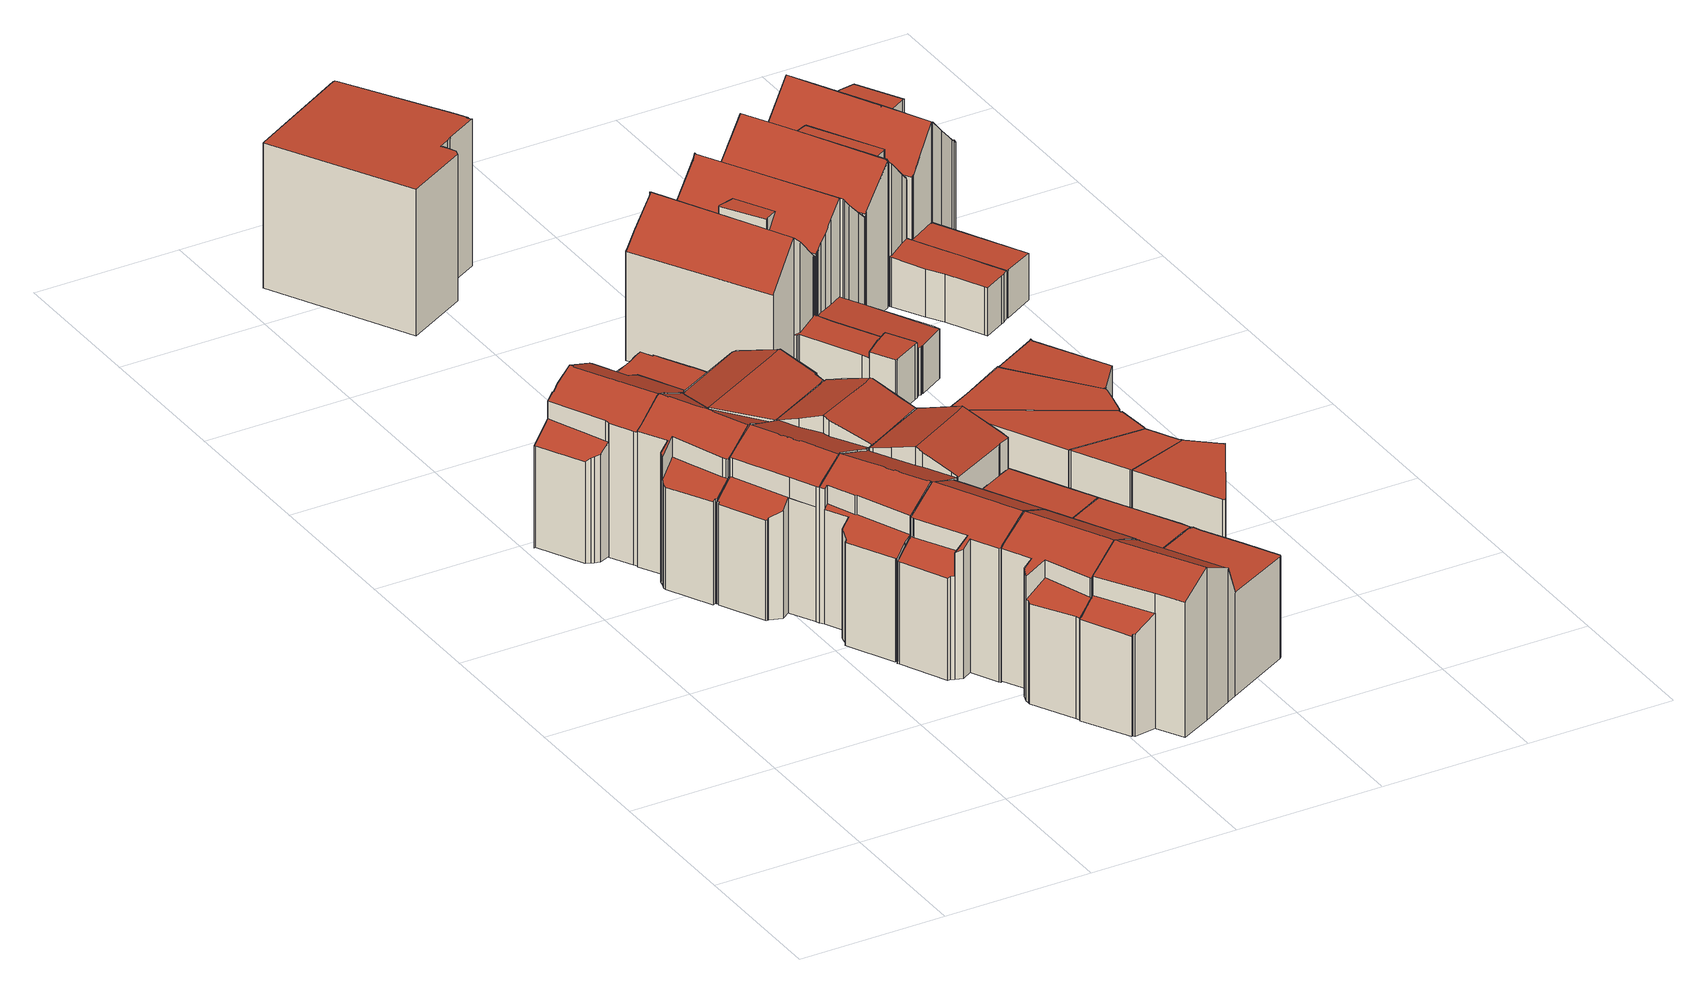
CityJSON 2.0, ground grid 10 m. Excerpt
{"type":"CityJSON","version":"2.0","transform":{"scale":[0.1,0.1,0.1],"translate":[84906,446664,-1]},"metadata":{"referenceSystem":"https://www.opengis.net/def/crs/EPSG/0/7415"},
"CityObjects":{
"building1":{"type":"Building","attributes":{"dak_type":"slanted","data_area":73.01,"data_coverage":0.946,"geconstateerd":false,"gid":18954916,"h_dak_50p":8.85,"h_dak_70p":9.67,"h_dak_max":10.62,"h_dak_min":3.57,"h_maaiveld":0.038,"kas_warenhuis":false,"lod11_replace":false,"ondergronds_type":"above ground","oorspronkelijkbouwjaar":1925,"pw_actueel":"yes","pw_bron":"ahn3","reconstructie_methode":"tudelft3d-geoflow","reconstruction_skipped":false,"rmse_lod12":1.91,"rmse_lod13":1.98,"rmse_lod22":0.534,"rn":1,"status":"Pand in gebruik","t_run":163.65,"val3dity_codes_lod12":"[]","val3dity_codes_lod13":"[]","val3dity_codes_lod22":"[]"},"children":["building1-1"]},
"building1-1":{"type":"BuildingPart","parents":["building1"],"geometry":[{"type":"Solid","lod":"2.2","boundaries":[[[[0,1,2,3,4,5,6,7,8,9,10,11,12,13,14,15,16,17,18,19,20,21,22,23,24,25,26,27,28,29,30,31,32,33]],[[34,35,14,13,36]],[[37,0,33,38]],[[39,1,0,37]],[[40,2,1,39]],[[41,10,9,42,43]],[[42,9,8,44]],[[43,42,45,46]],[[47,19,18,48]],[[48,18,17,49]],[[46,45,50]],[[51,31,30,52]],[[38,33,32,53]],[[54,7,6,55]],[[55,6,5,56]],[[57,27,26,58]],[[59,28,27,57]],[[44,8,7,54]],[[60,4,3,61]],[[62,20,19,47]],[[63,64,65,66]],[[49,17,16,67]],[[53,32,31,51]],[[61,3,2,40]],[[58,26,25,68]],[[69,29,28,59]],[[64,21,20,62]],[[68,25,24,70]],[[66,65,35,34]],[[67,16,15,71]],[[72,12,11,73]],[[36,13,12,72]],[[73,11,10,41]],[[70,24,23,74]],[[74,23,22,75]],[[71,15,14,35]],[[75,22,21,64,63]],[[52,30,29,69]],[[56,5,4,60]],[[76,59,57,58,77,50,45]],[[78,79,41,43,46,50,77,58,68,80]],[[35,65,64,62,47,48,49,67,71]],[[75,63,66,34,36,72,73,41,79,78,80,68,70,74]],[[55,56,60,61,40,39,37,38,53,51,52,69,59,76,45,42,44,54]]]],"semantics":{"surfaces":[{"type":"GroundSurface"},{"type":"WallSurface","on_footprint_edge":true},{"type":"WallSurface","on_footprint_edge":false},{"type":"RoofSurface"}],"values":[[0,1,1,1,1,1,1,2,1,1,2,1,1,1,1,1,1,1,1,1,2,1,1,1,1,1,1,1,2,1,1,1,1,1,1,1,1,1,1,3,3,3,3,3]]}}]},
"building2":{"type":"Building","attributes":{"dak_type":"slanted","data_area":70.29,"data_coverage":0.913,"geconstateerd":false,"gid":18954924,"h_dak_50p":9.85,"h_dak_70p":10.1,"h_dak_max":10.61,"h_dak_min":3.64,"h_maaiveld":0.049,"kas_warenhuis":false,"lod11_replace":false,"ondergronds_type":"above ground","oorspronkelijkbouwjaar":1925,"pw_actueel":"yes","pw_bron":"ahn3","reconstructie_methode":"tudelft3d-geoflow","reconstruction_skipped":false,"rmse_lod12":1.25,"rmse_lod13":1.3,"rmse_lod22":0.894,"rn":1,"status":"Pand in gebruik","t_run":167.43,"val3dity_codes_lod12":"[]","val3dity_codes_lod13":"[]","val3dity_codes_lod22":"[]"},"children":["building2-1"]},
"building2-1":{"type":"BuildingPart","parents":["building2"],"geometry":[{"type":"Solid","lod":"2.2","boundaries":[[[[81,82,83,84,85,7,6,86,87,88,89,90,91,92,93,94,95,96,97,98,99,100,101,102,103,104,105,106,107,108,11,109,110]],[[111,107,106,112]],[[112,106,105,113,114]],[[115,108,107,111]],[[116,7,85,117]],[[113,105,104,118]],[[119,92,91,120]],[[121,94,93,122]],[[123,87,86,124]],[[125,88,87,123]],[[126,89,88,125]],[[127,90,89,126]],[[124,86,6,128]],[[129,103,102,130]],[[130,102,101,131]],[[132,95,94,121]],[[133,134,135,136]],[[128,6,7,116]],[[137,138,139]],[[140,141,134,133]],[[117,85,84,142]],[[143,109,11,144]],[[145,83,82,146]],[[144,11,108,115]],[[147,142,84,83,145]],[[148,149,150,151]],[[118,104,103,129]],[[131,101,100,152]],[[152,100,99,135]],[[153,154,139]],[[122,93,92,119]],[[151,150,96,95,132]],[[155,81,110,156]],[[157,158,141,140]],[[146,82,81,155]],[[136,135,99,98,159]],[[160,97,96,150]],[[156,110,109,143]],[[114,113,158,157]],[[159,98,97,160]],[[120,91,90,127]],[[138,137,149,148]],[[154,153,142,147]],[[130,131,152,135,134,141,158,113,118,129]],[[153,139,138,161,126,125,123,124,128,116,117,142]],[[162,163,164,155,156,143,144,115,111,112,114,157,140,133,136,159,165,166,167,168,169,170,171]],[[168,167,166,165,159,160,150,149,137,139,154,147,145,146,155,164,163,162,171,170,169]],[[138,148,151,132,121,122,119,120,127,126,161]]]],"semantics":{"surfaces":[{"type":"GroundSurface"},{"type":"WallSurface","on_footprint_edge":true},{"type":"WallSurface","on_footprint_edge":false},{"type":"RoofSurface"}],"values":[[0,1,1,1,1,1,1,1,1,1,1,1,1,1,1,1,2,1,2,2,1,1,1,1,1,2,1,1,1,2,1,1,1,2,1,1,1,1,2,1,1,2,2,3,3,3,3,3]]}}]},
"building3":{"type":"Building","attributes":{"dak_type":"slanted","data_area":70.89,"data_coverage":0.922,"geconstateerd":false,"gid":17144812,"h_dak_50p":9.81,"h_dak_70p":10.08,"h_dak_max":10.59,"h_dak_min":3.61,"h_maaiveld":0.079,"kas_warenhuis":false,"lod11_replace":false,"ondergronds_type":"above ground","oorspronkelijkbouwjaar":1925,"pw_actueel":"yes","pw_bron":"ahn3","reconstructie_methode":"tudelft3d-geoflow","reconstruction_skipped":false,"rmse_lod12":1.12,"rmse_lod13":1.14,"rmse_lod22":0.774,"rn":1,"status":"Pand in gebruik","t_run":125.01,"val3dity_codes_lod12":"[]","val3dity_codes_lod13":"[]","val3dity_codes_lod22":"[]"},"children":["building3-1"]},
"building3-1":{"type":"BuildingPart","parents":["building3"],"geometry":[{"type":"Solid","lod":"2.2","boundaries":[[[[172,173,174,175,176,177,178,179,180,181,182,183,184,185,186,187,188,189,190,191,192,193,194,195,196,197,198,199,200,201,202,203]],[[204,182,181,205]],[[206,207,203,202,208]],[[209,180,179,210]],[[159,190,189,211]],[[212,213,214,215]],[[216,176,175,217]],[[211,189,188,213,212]],[[218,187,186,219]],[[220,221,210,222]],[[222,210,179,178,223]],[[213,188,187,218]],[[205,181,180,209]],[[223,178,177,224]],[[225,195,194,226]],[[227,184,183,228]],[[228,183,182,204]],[[215,214,221,220]],[[229,185,184,227]],[[219,186,185,229]],[[226,194,193,151]],[[230,199,198,231]],[[232,174,173,233]],[[234,172,203,207]],[[217,175,174,232]],[[224,177,176,216]],[[235,236,237]],[[237,236,192,191,238]],[[208,202,201,239]],[[240,200,199,230]],[[239,201,200,240]],[[241,196,195,225]],[[242,197,196,241]],[[151,193,192,236]],[[238,191,190,159]],[[243,244,235]],[[244,243,245,246]],[[247,248,249,250]],[[250,249,207,206]],[[233,173,172,234]],[[246,245,248,247]],[[231,198,197,242]],[[219,229,227,228,204,205,209,210,221,214,213,218]],[[251,252,253,254,255,256,257,258,259,260,224,216,217,232,233,234,207,249,248,245,243,235,237,238,159,261,262]],[[258,257,256,255,254,253,252,251,262,261,159,211,212,215,220,222,223,224,260,259]],[[263,264,246,247,250,206,208,239,240,230]],[[231,242,241,225,226,151,236,235,244,246,264,263,230]]]],"semantics":{"surfaces":[{"type":"GroundSurface"},{"type":"WallSurface","on_footprint_edge":true},{"type":"WallSurface","on_footprint_edge":false},{"type":"RoofSurface"}],"values":[[0,1,1,1,1,2,1,1,1,2,1,1,1,1,1,1,1,2,1,1,1,1,1,1,1,1,2,1,1,1,1,1,1,1,1,2,2,2,2,1,2,1,3,3,3,3,3]]}}]},
"building4":{"type":"Building","attributes":{"dak_type":"slanted","data_area":70.42,"data_coverage":0.914,"geconstateerd":false,"gid":18954912,"h_dak_50p":9.81,"h_dak_70p":10.07,"h_dak_max":11.1,"h_dak_min":3.62,"h_maaiveld":0.051,"kas_warenhuis":false,"lod11_replace":false,"ondergronds_type":"above ground","oorspronkelijkbouwjaar":1925,"pw_actueel":"yes","pw_bron":"ahn3","reconstructie_methode":"tudelft3d-geoflow","reconstruction_skipped":false,"rmse_lod12":1.13,"rmse_lod13":1.12,"rmse_lod22":0.809,"rn":1,"status":"Pand in gebruik","t_run":173.78,"val3dity_codes_lod12":"[]","val3dity_codes_lod13":"[]","val3dity_codes_lod22":"[]"},"children":["building4-1"]},
"building4-1":{"type":"BuildingPart","parents":["building4"],"geometry":[{"type":"Solid","lod":"2.2","boundaries":[[[[173,265,172,266,202,267,268,269,270,271,272,273,274,275,276,277,278,279,280,281,282,283,284,285,286,287,288,289,178,290,291,177,292,293]],[[294,283,282,295]],[[295,282,281,296]],[[297,285,284,298]],[[299,265,173,300]],[[301,299,302,303]],[[304,288,287,305]],[[306,289,288,304]],[[307,308,309,310]],[[224,177,291,311]],[[223,178,289,306,312]],[[300,173,293,313]],[[314,315,316,317]],[[318,319,274,273,320]],[[208,202,266,321]],[[322,267,202,208]],[[323,290,178,223]],[[324,292,177,224]],[[313,293,292,324]],[[310,309,325,326]],[[327,278,277,328]],[[328,277,276,329]],[[329,276,275,330]],[[305,287,286,331]],[[332,333,308,307]],[[331,286,285,297]],[[298,284,283,294]],[[330,275,274,319]],[[334,172,265,299,301]],[[303,302,335,336]],[[337,338,315,314]],[[317,316,339,340]],[[340,339,319,318]],[[341,272,271,342]],[[311,291,290,323]],[[312,306,343,344]],[[345,279,278,327]],[[321,266,172,334]],[[346,268,267,322]],[[320,273,272,341]],[[342,271,270,347]],[[347,270,269,348]],[[348,269,268,346]],[[326,325,280,279,345]],[[296,281,280,325]],[[344,343,333,332]],[[336,335,349,350]],[[350,349,338,337]],[[307,310,326,345,327,328,351,352,353,354,355,356,357,358,359,360,224,311,323,223,312,344,332]],[[338,349,335,302,299,300,313,324,224,360,359,358,357,356,355,354,353,352,351,328,329,330,319,339,316,315]],[[298,294,295,296,325,309,308,333,343,306,304,305,331,297]],[[361,346,322,208,321,334,301,303,336,350,337,362,363]],[[320,341,342,347,348,346,361,363,362,337,314,317,340,318]]]],"semantics":{"surfaces":[{"type":"GroundSurface"},{"type":"WallSurface","on_footprint_edge":true},{"type":"WallSurface","on_footprint_edge":false},{"type":"RoofSurface"}],"values":[[0,1,1,1,1,2,1,1,2,1,1,1,2,1,1,1,1,1,1,2,1,1,1,1,2,1,1,1,1,2,2,2,2,1,1,2,1,1,1,1,1,1,1,1,1,2,2,2,3,3,3,3,3]]}}]},
"building5":{"type":"Building","attributes":{"dak_type":"slanted","data_area":72.11,"data_coverage":0.932,"geconstateerd":false,"gid":18954922,"h_dak_50p":7.55,"h_dak_70p":9.62,"h_dak_max":10.58,"h_dak_min":3.59,"h_maaiveld":0.044,"kas_warenhuis":false,"lod11_replace":false,"ondergronds_type":"above ground","oorspronkelijkbouwjaar":1925,"pw_actueel":"yes","pw_bron":"ahn3","reconstructie_methode":"tudelft3d-geoflow","reconstruction_skipped":false,"rmse_lod12":1.98,"rmse_lod13":1.61,"rmse_lod22":0.514,"rn":1,"status":"Pand in gebruik","t_run":146.74,"val3dity_codes_lod12":"[]","val3dity_codes_lod13":"[]","val3dity_codes_lod22":"[]"},"children":["building5-1"]},
"building5-1":{"type":"BuildingPart","parents":["building5"],"geometry":[{"type":"Solid","lod":"2.2","boundaries":[[[[364,365,366,367,368,369,370,371,372,373,374,375,376,377,378,379,380,381,382,383,384,385,386,387,388]],[[389,364,388,390]],[[391,392,390,393]],[[394,387,386,395]],[[395,386,385,396]],[[393,390,388,387,394]],[[397,374,373,398]],[[398,373,372,399]],[[399,372,371,400]],[[401,366,365,402]],[[403,367,366,401]],[[400,371,370,404]],[[405,382,381,406]],[[407,383,382,405]],[[406,381,380,408]],[[404,370,369,328]],[[328,369,368,409,326]],[[409,368,367,403]],[[410,411,412,413]],[[326,409,411,410]],[[414,384,383,407]],[[396,385,384,414]],[[408,380,379,415]],[[415,379,378,416]],[[417,376,375,418]],[[416,378,377,419]],[[419,377,376,417]],[[418,375,374,397]],[[402,365,364,389]],[[413,412,392,391]],[[420,405,406,421,422,404,328,423]],[[408,424,425,400,404,422,421,406]],[[417,418,397,398,399,400,425,424,408,415,416,419]],[[402,389,390,392,412,411,409,403,401]],[[413,391,393,394,395,396,414,407,405,420,423,328,326,410]]]],"semantics":{"surfaces":[{"type":"GroundSurface"},{"type":"WallSurface","on_footprint_edge":true},{"type":"WallSurface","on_footprint_edge":false},{"type":"RoofSurface"}],"values":[[0,1,2,1,1,1,1,1,1,1,1,1,1,1,1,1,1,1,2,2,1,1,1,1,1,1,1,1,1,2,3,3,3,3,3]]}}]},
"building6":{"type":"Building","attributes":{"dak_type":"slanted","data_area":71.62,"data_coverage":0.927,"geconstateerd":false,"gid":11190408,"h_dak_50p":7.64,"h_dak_70p":9.65,"h_dak_max":10.75,"h_dak_min":3.61,"h_maaiveld":0.064,"kas_warenhuis":false,"lod11_replace":false,"ondergronds_type":"above ground","oorspronkelijkbouwjaar":1925,"pw_actueel":"yes","pw_bron":"ahn3","reconstructie_methode":"tudelft3d-geoflow","reconstruction_skipped":false,"rmse_lod12":1.99,"rmse_lod13":1.9,"rmse_lod22":0.533,"rn":1,"status":"Pand in gebruik","t_run":113.36,"val3dity_codes_lod12":"[]","val3dity_codes_lod13":"[]","val3dity_codes_lod22":"[]"},"children":["building6-1"]},
"building6-1":{"type":"BuildingPart","parents":["building6"],"geometry":[{"type":"Solid","lod":"2.2","boundaries":[[[[426,427,428,429,430,431,432,433,434,435,436,437,438,439,440,441,442,443,444,445,446,447,448,449,450,451,452]],[[453,426,452,454]],[[455,445,444,456]],[[414,431,430,457]],[[406,434,433,458]],[[459,448,447,460]],[[461,435,434,406]],[[460,447,446,462]],[[463,439,438,464]],[[465,436,435,461]],[[416,437,436,465]],[[464,438,437,416]],[[466,442,441,467]],[[468,440,439,463]],[[467,441,440,468]],[[469,451,450,470]],[[462,446,445,455]],[[454,452,451,469]],[[471,472,473,474]],[[458,433,432,475]],[[475,432,431,414]],[[474,473,470,476]],[[477,449,448,459]],[[476,470,450,449,477]],[[478,428,427,479]],[[480,478,472,471]],[[481,429,428,478,480]],[[457,430,429,481]],[[482,443,442,466]],[[456,444,443,482]],[[479,427,426,453]],[[460,483,458,475,414,457,481,480,471,474,476,477,459]],[[456,484,485,461,406,486,455]],[[469,470,473,472,478,479,453,454]],[[458,483,460,462,455,486,406]],[[482,466,467,468,463,464,416,465,461,485,484,456]]]],"semantics":{"surfaces":[{"type":"GroundSurface"},{"type":"WallSurface","on_footprint_edge":true},{"type":"WallSurface","on_footprint_edge":false},{"type":"RoofSurface"}],"values":[[0,1,1,1,1,1,1,1,1,1,1,1,1,1,1,1,1,1,2,1,1,2,1,1,1,2,1,1,1,1,1,3,3,3,3,3]]}}]},
"building7":{"type":"Building","attributes":{"dak_type":"slanted","data_area":71.58,"data_coverage":0.933,"geconstateerd":false,"gid":18954921,"h_dak_50p":7.65,"h_dak_70p":9.66,"h_dak_max":10.63,"h_dak_min":3.6,"h_maaiveld":0.086,"kas_warenhuis":false,"lod11_replace":false,"ondergronds_type":"above ground","oorspronkelijkbouwjaar":1917,"pw_actueel":"yes","pw_bron":"ahn3","reconstructie_methode":"tudelft3d-geoflow","reconstruction_skipped":false,"rmse_lod12":1.99,"rmse_lod13":1.89,"rmse_lod22":0.505,"rn":1,"status":"Pand in gebruik","t_run":149.25,"val3dity_codes_lod12":"[]","val3dity_codes_lod13":"[]","val3dity_codes_lod22":"[]"},"children":["building7-1"]},
"building7-1":{"type":"BuildingPart","parents":["building7"],"geometry":[{"type":"Solid","lod":"2.2","boundaries":[[[[487,488,489,490,491,451,492,493,449,447,494,495,444,496,442,497,498,499,500,501,502,503,504,505,506,507]],[[508,497,442,466]],[[509,502,501,510]],[[511,512,487,507,513]],[[514,503,502,509]],[[515,495,494,516]],[[516,494,447,460]],[[517,504,503,514]],[[518,505,504,517]],[[519,520,512,511]],[[521,499,498,522]],[[469,451,491,523]],[[524,492,451,469]],[[523,491,490,525]],[[456,444,495,515]],[[525,490,489,526]],[[477,527,520,519]],[[460,447,449,527,477]],[[513,507,506,528]],[[528,506,505,518]],[[466,442,496,529]],[[510,501,500,530]],[[522,498,497,508]],[[531,493,492,524]],[[527,449,493,531]],[[526,489,488,532]],[[532,488,487,512]],[[530,500,499,521]],[[529,496,444,456]],[[516,460,533,534,528,518,535,536,537,515]],[[518,517,538,539,540,456,515,537,536,535]],[[527,531,524,469,523,525,526,532,512,520]],[[519,511,513,528,534,533,460,477]],[[510,530,521,522,508,466,529,456,540,539,538,517,514,509]]]],"semantics":{"surfaces":[{"type":"GroundSurface"},{"type":"WallSurface","on_footprint_edge":true},{"type":"WallSurface","on_footprint_edge":false},{"type":"RoofSurface"}],"values":[[0,1,1,1,1,1,1,1,1,2,1,1,1,1,1,1,2,1,1,1,1,1,1,1,1,1,1,1,1,3,3,3,3,3]]}}]},
"building8":{"type":"Building","attributes":{"dak_type":"horizontal","data_area":84.84,"data_coverage":0.972,"geconstateerd":false,"gid":18958742,"h_dak_50p":9.96,"h_dak_70p":9.98,"h_dak_max":10.19,"h_dak_min":9.77,"h_maaiveld":-0.113,"kas_warenhuis":false,"lod11_replace":false,"ondergronds_type":"above ground","oorspronkelijkbouwjaar":1921,"pw_actueel":"yes","pw_bron":"ahn3","reconstructie_methode":"tudelft3d-geoflow","reconstruction_skipped":false,"rmse_lod12":0.0472,"rmse_lod13":0.0499,"rmse_lod22":0.0369,"rn":1,"status":"Pand in gebruik","t_run":108.91,"val3dity_codes_lod12":"[]","val3dity_codes_lod13":"[]","val3dity_codes_lod22":"[]"},"children":["building8-1"]},
"building8-1":{"type":"BuildingPart","parents":["building8"],"geometry":[{"type":"Solid","lod":"2.2","boundaries":[[[[541,542,543,544,545,546,547,548,549,550,551,552,553,554,555,556]],[[557,548,547,558]],[[559,553,552,560]],[[561,554,553,559]],[[562,546,545,563]],[[563,545,544,564]],[[564,544,543,565]],[[558,547,546,562]],[[566,549,548,557]],[[567,550,549,566]],[[568,551,550,567]],[[560,552,551,568]],[[569,541,556,570]],[[565,543,542,571]],[[571,542,541,569]],[[572,555,554,561]],[[570,556,555,572]],[[559,560,568,567,566,557,558,562,563,564,565,571,569,570,572,561]]]],"semantics":{"surfaces":[{"type":"GroundSurface"},{"type":"WallSurface","on_footprint_edge":true},{"type":"RoofSurface"}],"values":[[0,1,1,1,1,1,1,1,1,1,1,1,1,1,1,1,1,2]]}}]},
"building9":{"type":"Building","attributes":{"dak_type":"slanted","data_area":65.31,"data_coverage":0.922,"geconstateerd":false,"gid":18957135,"h_dak_50p":8.48,"h_dak_70p":9.11,"h_dak_max":10.14,"h_dak_min":3.15,"h_maaiveld":-0.09,"kas_warenhuis":false,"lod11_replace":false,"ondergronds_type":"above ground","oorspronkelijkbouwjaar":1916,"pw_actueel":"yes","pw_bron":"ahn3","reconstructie_methode":"tudelft3d-geoflow","reconstruction_skipped":false,"rmse_lod12":2.58,"rmse_lod13":0.845,"rmse_lod22":0.234,"rn":1,"status":"Pand in gebruik","t_run":168.91,"val3dity_codes_lod12":"[]","val3dity_codes_lod13":"[]","val3dity_codes_lod22":"[]"},"children":["building9-1"]},
"building9-1":{"type":"BuildingPart","parents":["building9"],"geometry":[{"type":"Solid","lod":"2.2","boundaries":[[[[573,574,575,576,577,578,579,580,581,582,583,584,585,586,587,588,589,590,591,592,593,594,595]],[[596,573,595,597]],[[598,581,580,599]],[[600,590,589,601]],[[602,594,593,603]],[[604,586,585,605]],[[606,588,587,607]],[[599,580,608]],[[609,579,578,610]],[[610,578,577,611]],[[597,595,594,602]],[[607,587,586,604]],[[612,609,613,614]],[[615,591,590,600]],[[616,601,589,588,606]],[[603,593,592,617]],[[618,582,581,598]],[[608,580,579,609,612]],[[619,584,583,620]],[[605,585,584,619]],[[611,577,576,621]],[[622,623,624,625]],[[626,627,628,629]],[[629,628,601,616]],[[617,592,591,615,630]],[[631,632,633,634]],[[630,615,635,636]],[[636,635,632,631]],[[614,613,627,626]],[[634,633,623,622]],[[621,576,575,637]],[[637,575,574,624]],[[625,624,574,573,596]],[[620,583,582,618]],[[620,618,598,599,608,612,619]],[[629,616,606,607,604,605,619,612,614,626]],[[630,636,631,634,622,625,596,597,602,603,617]],[[621,637,624,623,633,632,635,615,600,601,628,627,613,609,610,611]]]],"semantics":{"surfaces":[{"type":"GroundSurface"},{"type":"WallSurface","on_footprint_edge":true},{"type":"WallSurface","on_footprint_edge":false},{"type":"RoofSurface"}],"values":[[0,1,1,1,1,1,1,1,1,1,1,1,2,1,1,1,1,1,1,1,1,2,2,2,1,2,2,2,2,2,1,1,1,1,3,3,3,3]]}}]},
"building10":{"type":"Building","attributes":{"dak_type":"slanted","data_area":64.58,"data_coverage":0.895,"geconstateerd":false,"gid":11190409,"h_dak_50p":8.73,"h_dak_70p":9.2,"h_dak_max":10.21,"h_dak_min":3.21,"h_maaiveld":-0.117,"kas_warenhuis":false,"lod11_replace":false,"ondergronds_type":"above ground","oorspronkelijkbouwjaar":1916,"pw_actueel":"yes","pw_bron":"ahn3","reconstructie_methode":"tudelft3d-geoflow","reconstruction_skipped":false,"rmse_lod12":2.62,"rmse_lod13":0.764,"rmse_lod22":0.153,"rn":1,"status":"Pand in gebruik","t_run":117.61,"val3dity_codes_lod12":"[]","val3dity_codes_lod13":"[]","val3dity_codes_lod22":"[]"},"children":["building10-1"]},
"building10-1":{"type":"BuildingPart","parents":["building10"],"geometry":[{"type":"Solid","lod":"2.2","boundaries":[[[[638,639,640,641,642,643,644,645,646,593,647,648,649,650,651,652,653,654,655,587,656,657,658,659,660,661,662,663,664,665]],[[666,661,660,667]],[[668,662,661,666]],[[669,656,587,607]],[[670,647,593,671]],[[672,648,647,670]],[[673,674,675]],[[676,658,657,677]],[[607,587,655,678]],[[678,655,654,679]],[[680,681,682,683]],[[677,657,656,669]],[[667,660,659,684]],[[685,641,640,686]],[[687,642,641,685]],[[688,643,642,687]],[[689,646,645,690]],[[691,649,648,672]],[[683,682,692,693]],[[694,695,681,680]],[[693,692,696,697]],[[698,653,652,695,694]],[[699,651,650,700]],[[701,698,702,703]],[[697,696,704,705]],[[705,704,706,707]],[[708,665,664,709]],[[707,706,686,710]],[[711,638,665,708]],[[695,652,651,699]],[[712,639,638,711]],[[703,702,713]],[[674,673,679,714]],[[714,679,654,653,698,701]],[[710,686,640,639,712]],[[684,659,658,676]],[[715,663,662,668]],[[671,593,646,689]],[[690,645,644,716]],[[716,644,643,688]],[[700,650,649,691]],[[709,664,663,715]],[[700,691,672,670,671,689,690,716,688,687,685,686,706,704,696,692,682,681,695,699]],[[714,701,703,713,675,674]],[[710,712,711,708,709,715,668,666,667,684,676,717,707]],[[694,680,683,693,697,705,707,717,676,677,669,607,678,679,673,675,713,702,698]]]],"semantics":{"surfaces":[{"type":"GroundSurface"},{"type":"WallSurface","on_footprint_edge":true},{"type":"WallSurface","on_footprint_edge":false},{"type":"RoofSurface"}],"values":[[0,1,1,1,1,1,2,1,1,1,2,1,1,1,1,1,1,1,2,2,2,1,1,2,2,2,1,2,1,1,1,2,2,1,1,1,1,1,1,1,1,1,3,3,3,3]]}}]},
"building11":{"type":"Building","attributes":{"dak_type":"horizontal","data_area":28.18,"data_coverage":0.91,"geconstateerd":false,"gid":18958625,"h_dak_50p":2.79,"h_dak_70p":2.81,"h_dak_max":3.06,"h_dak_min":2.66,"h_maaiveld":-0.385,"kas_warenhuis":false,"lod11_replace":false,"ondergronds_type":"above ground","oorspronkelijkbouwjaar":1930,"pw_actueel":"yes","pw_bron":"ahn3","reconstructie_methode":"tudelft3d-geoflow","reconstruction_skipped":false,"rmse_lod12":0.0636,"rmse_lod13":0.0701,"rmse_lod22":0.0428,"rn":1,"status":"Pand in gebruik","t_run":50.45,"val3dity_codes_lod12":"[]","val3dity_codes_lod13":"[]","val3dity_codes_lod22":"[]"},"children":["building11-1"]},
"building11-1":{"type":"BuildingPart","parents":["building11"],"geometry":[{"type":"Solid","lod":"2.2","boundaries":[[[[718,719,720,721,722,723,724,725,726,727,728,729]],[[730,721,720,731]],[[731,720,719,732]],[[733,725,724,734]],[[735,727,726,736]],[[737,728,727,735]],[[738,723,722,739]],[[739,722,721,730]],[[736,726,725,733]],[[734,724,723,738]],[[740,729,728,737]],[[741,718,729,740]],[[732,719,718,741]],[[741,740,737,735,736,733,734,738,739,730,731,732]]]],"semantics":{"surfaces":[{"type":"GroundSurface"},{"type":"WallSurface","on_footprint_edge":true},{"type":"RoofSurface"}],"values":[[0,1,1,1,1,1,1,1,1,1,1,1,1,2]]}}]},
"building12":{"type":"Building","attributes":{"dak_type":"horizontal","data_area":15.05,"data_coverage":0.911,"geconstateerd":false,"gid":18958624,"h_dak_50p":2.74,"h_dak_70p":2.77,"h_dak_max":2.87,"h_dak_min":2.65,"h_maaiveld":-0.388,"kas_warenhuis":false,"lod11_replace":false,"ondergronds_type":"above ground","oorspronkelijkbouwjaar":1930,"pw_actueel":"yes","pw_bron":"ahn3","reconstructie_methode":"tudelft3d-geoflow","reconstruction_skipped":false,"rmse_lod12":0.0488,"rmse_lod13":0.0514,"rmse_lod22":0.0177,"rn":1,"status":"Pand in gebruik","t_run":37.63,"val3dity_codes_lod12":"[]","val3dity_codes_lod13":"[]","val3dity_codes_lod22":"[]"},"children":["building12-1"]},
"building12-1":{"type":"BuildingPart","parents":["building12"],"geometry":[{"type":"Solid","lod":"2.2","boundaries":[[[[742,743,744,745,746,747,724,748,721,720]],[[749,744,743,750]],[[734,724,747,751]],[[752,748,724,734]],[[731,720,721,730]],[[753,742,720,731]],[[730,721,748,752]],[[754,745,744,749]],[[751,747,746,755]],[[755,746,745,754]],[[750,743,742,753]],[[730,752,734,751,755,754,749,750,753,731]]]],"semantics":{"surfaces":[{"type":"GroundSurface"},{"type":"WallSurface","on_footprint_edge":true},{"type":"RoofSurface"}],"values":[[0,1,1,1,1,1,1,1,1,1,1,2]]}}]},
"building13":{"type":"Building","attributes":{"dak_type":"horizontal","data_area":30.88,"data_coverage":0.929,"geconstateerd":false,"gid":18958621,"h_dak_50p":2.75,"h_dak_70p":2.77,"h_dak_max":2.97,"h_dak_min":2.59,"h_maaiveld":-0.385,"kas_warenhuis":false,"lod11_replace":false,"ondergronds_type":"above ground","oorspronkelijkbouwjaar":1930,"pw_actueel":"yes","pw_bron":"ahn3","reconstructie_methode":"tudelft3d-geoflow","reconstruction_skipped":false,"rmse_lod12":0.0424,"rmse_lod13":0.0433,"rmse_lod22":0.032,"rn":1,"status":"Pand in gebruik","t_run":50.69,"val3dity_codes_lod12":"[]","val3dity_codes_lod13":"[]","val3dity_codes_lod22":"[]"},"children":["building13-1"]},
"building13-1":{"type":"BuildingPart","parents":["building13"],"geometry":[{"type":"Solid","lod":"2.2","boundaries":[[[[728,756,727,726,757,758,759,760,761,762,763]],[[764,762,761,765]],[[766,726,727,767]],[[768,757,726,766]],[[769,758,757,768]],[[770,760,759,771]],[[771,759,758,769]],[[765,761,760,770]],[[772,756,728,737]],[[737,728,763,773]],[[773,763,762,764]],[[767,727,756,772]],[[765,770,771,769,768,766,767,772,737,773,764]]]],"semantics":{"surfaces":[{"type":"GroundSurface"},{"type":"WallSurface","on_footprint_edge":true},{"type":"RoofSurface"}],"values":[[0,1,1,1,1,1,1,1,1,1,1,1,2]]}}]},
"building14":{"type":"Building","attributes":{"dak_type":"horizontal","data_area":22.36,"data_coverage":0.932,"geconstateerd":false,"gid":18958623,"h_dak_50p":2.76,"h_dak_70p":2.77,"h_dak_max":2.89,"h_dak_min":2.6,"h_maaiveld":-0.391,"kas_warenhuis":false,"lod11_replace":false,"ondergronds_type":"above ground","oorspronkelijkbouwjaar":1930,"pw_actueel":"yes","pw_bron":"ahn3","reconstructie_methode":"tudelft3d-geoflow","reconstruction_skipped":false,"rmse_lod12":0.0329,"rmse_lod13":0.0341,"rmse_lod22":0.021,"rn":1,"status":"Pand in gebruik","t_run":46.26,"val3dity_codes_lod12":"[]","val3dity_codes_lod13":"[]","val3dity_codes_lod22":"[]"},"children":["building14-1"]},
"building14-1":{"type":"BuildingPart","parents":["building14"],"geometry":[{"type":"Solid","lod":"2.2","boundaries":[[[[774,775,776,745,744,743,777,778,779,780,781]],[[750,743,744,749]],[[782,779,778,783]],[[784,780,779,782]],[[785,775,774,786]],[[786,774,781,787]],[[749,744,745,754]],[[787,781,780,784]],[[754,745,776,788]],[[788,776,775,785]],[[783,778,777,789]],[[789,777,743,750]],[[789,750,749,754,788,785,786,787,784,782,783]]]],"semantics":{"surfaces":[{"type":"GroundSurface"},{"type":"WallSurface","on_footprint_edge":true},{"type":"RoofSurface"}],"values":[[0,1,1,1,1,1,1,1,1,1,1,1,2]]}}]},
"building15":{"type":"Building","attributes":{"dak_type":"horizontal","data_area":17.8,"data_coverage":0.906,"geconstateerd":false,"gid":17147224,"h_dak_50p":2.75,"h_dak_70p":2.77,"h_dak_max":2.99,"h_dak_min":2.69,"h_maaiveld":-0.378,"kas_warenhuis":false,"lod11_replace":false,"ondergronds_type":"above ground","oorspronkelijkbouwjaar":1930,"pw_actueel":"yes","pw_bron":"ahn3","reconstructie_methode":"tudelft3d-geoflow","reconstruction_skipped":false,"rmse_lod12":0.0387,"rmse_lod13":0.0422,"rmse_lod22":0.0306,"rn":1,"status":"Pand in gebruik","t_run":60.03,"val3dity_codes_lod12":"[]","val3dity_codes_lod13":"[]","val3dity_codes_lod22":"[]"},"children":["building15-1"]},
"building15-1":{"type":"BuildingPart","parents":["building15"],"geometry":[{"type":"Solid","lod":"2.2","boundaries":[[[[760,790,791,792,758,793,794,795,796,797,798]],[[799,798,797,800]],[[801,793,758,769]],[[769,758,792,802]],[[803,790,760,770]],[[804,791,790,803]],[[770,760,798,799]],[[805,794,793,801]],[[806,795,794,805]],[[802,792,791,804]],[[807,796,795,806]],[[800,797,796,807]],[[805,801,769,802,804,803,770,799,800,807,806]]]],"semantics":{"surfaces":[{"type":"GroundSurface"},{"type":"WallSurface","on_footprint_edge":true},{"type":"RoofSurface"}],"values":[[0,1,1,1,1,1,1,1,1,1,1,1,2]]}}]},
"building16":{"type":"Building","attributes":{"dak_type":"slanted","data_area":63.76,"data_coverage":0.914,"geconstateerd":false,"gid":11190410,"h_dak_50p":8.94,"h_dak_70p":9.2,"h_dak_max":10.23,"h_dak_min":3.28,"h_maaiveld":-0.036,"kas_warenhuis":false,"lod11_replace":false,"ondergronds_type":"above ground","oorspronkelijkbouwjaar":1988,"pw_actueel":"yes","pw_bron":"ahn3","reconstructie_methode":"tudelft3d-geoflow","reconstruction_skipped":false,"rmse_lod12":2.57,"rmse_lod13":0.774,"rmse_lod22":0.239,"rn":1,"status":"Pand in gebruik","t_run":116.67,"val3dity_codes_lod12":"[]","val3dity_codes_lod13":"[]","val3dity_codes_lod22":"[]"},"children":["building16-1"]},
"building16-1":{"type":"BuildingPart","parents":["building16"],"geometry":[{"type":"Solid","lod":"2.2","boundaries":[[[[808,809,810,811,812,813,814,815,816,817,818,819,820,821,822,823,824,825,826,827,828,829,830,831,832,833,834,835,836]],[[837,809,808,838]],[[838,808,836,839]],[[840,841,842,843]],[[844,845,846,847]],[[848,829,828,849]],[[850,833,832,851]],[[852,835,834,853]],[[854,816,815,855]],[[856,813,812,857]],[[858,819,818,859]],[[860,820,819,858]],[[857,812,811,861]],[[811,862,861]],[[862,811,810,863]],[[861,862,841,840]],[[863,810,809,837]],[[864,823,822,865]],[[866,823,864]],[[849,828,827,867]],[[865,822,821,868]],[[869,817,816,854]],[[843,842,845,844]],[[870,871,826,825,872]],[[873,874,872,875]],[[868,821,820,860]],[[839,836,835,852]],[[851,832,831,876]],[[867,827,826,871]],[[877,878,879]],[[874,873,880]],[[881,882,878,877]],[[875,872,825,824,882,881]],[[882,824,823,866]],[[853,834,833,850]],[[847,846,871,870]],[[859,818,817,869]],[[883,814,813,856]],[[855,815,814,883]],[[876,831,830,884]],[[884,830,829,848]],[[876,884,848,849,867,871,846,845,842,841,862,863,837,838,839,852,853,850,851]],[[880,873,875,881,877,879]],[[874,880,879,878,882,866,864,865,868,860,885,886,857,861,840,843,844,847,870,872]],[[855,883,856,857,886,885,860,858,859,869,854]]]],"semantics":{"surfaces":[{"type":"GroundSurface"},{"type":"WallSurface","on_footprint_edge":true},{"type":"WallSurface","on_footprint_edge":false},{"type":"RoofSurface"}],"values":[[0,1,1,2,2,1,1,1,1,1,1,1,1,1,1,2,1,1,1,1,1,1,2,1,2,1,1,1,1,2,2,2,1,1,1,2,1,1,1,1,1,3,3,3,3]]}}]},
"building17":{"type":"Building","attributes":{"dak_type":"slanted","data_area":62.25,"data_coverage":0.888,"geconstateerd":false,"gid":18954920,"h_dak_50p":8.81,"h_dak_70p":9.23,"h_dak_max":10.14,"h_dak_min":3.1,"h_maaiveld":-0.049,"kas_warenhuis":false,"lod11_replace":false,"ondergronds_type":"above ground","oorspronkelijkbouwjaar":1916,"pw_actueel":"yes","pw_bron":"ahn3","reconstructie_methode":"tudelft3d-geoflow","reconstruction_skipped":false,"rmse_lod12":2.67,"rmse_lod13":0.708,"rmse_lod22":0.155,"rn":1,"status":"Pand in gebruik","t_run":142.48,"val3dity_codes_lod12":"[]","val3dity_codes_lod13":"[]","val3dity_codes_lod22":"[]"},"children":["building17-1"]},
"building17-1":{"type":"BuildingPart","parents":["building17"],"geometry":[{"type":"Solid","lod":"2.2","boundaries":[[[[887,888,889,890,891,892,893,894,895,896,897,898,899,900,901,831,902]],[[903,904,905]],[[906,898,897,907]],[[908,888,887,909]],[[909,887,902,910,911]],[[912,890,889,913]],[[876,831,901,914]],[[915,900,899,916]],[[917,918,916,919]],[[910,902,831,876]],[[919,916,899,898,906]],[[920,895,894,921]],[[922,896,895,920]],[[907,897,896,922]],[[923,924,925]],[[921,894,893,926]],[[927,928,918,917]],[[914,901,900,915]],[[911,910,928,927]],[[913,889,888,908]],[[929,930,931,932]],[[930,891,890,912]],[[933,934,925]],[[935,936,892,891,930,929]],[[934,933,936,935]],[[926,893,892,936]],[[932,931,905]],[[924,923,904,903]],[[921,926,936,933,925,924,919,906,907,922,920]],[[914,915,916,918,928,910,876]],[[905,931,930,912,913,903]],[[925,934,935,929,932,905,904,923]],[[911,927,917,919,924,903,913,908,909]]]],"semantics":{"surfaces":[{"type":"GroundSurface"},{"type":"WallSurface","on_footprint_edge":false},{"type":"WallSurface","on_footprint_edge":true},{"type":"RoofSurface"}],"values":[[0,1,2,2,2,2,2,2,1,2,2,2,2,2,1,2,1,2,1,2,1,2,1,2,1,2,1,1,3,3,3,3,3]]}}]}
},
"vertices":[
[116,442,10],[117,443,10],[118,441,10],[121,435,10],[129,420,10],[130,419,10],[143,393,10],[142,393,10],[112,376,10],[97,368,10],[68,351,10],[45,339,10],[44,341,10],[36,356,10],[36,357,10],[29,354,10],[25,355,10],[23,356,10],[20,357,10],[4,388,10],[3,388,10],[17,396,10],[22,399,10],[23,399,10],[27,402,10],[39,408,10],[60,420,10],[66,424,10],[68,425,10],[90,437,10],[97,441,10],[101,443,10],[107,447,10],[112,450,10],[36,357,102],[36,357,89],[36,356,102],[116,442,81],[112,450,81],[117,443,81],[118,441,81],[68,351,115],[97,368,82],[97,368,100],[112,376,81],[81,400,82],[81,400,100],[4,388,80],[20,357,80],[23,356,82],[72,396,104],[101,443,81],[97,441,81],[107,447,81],[142,393,81],[143,393,81],[130,419,81],[66,424,87],[60,420,104],[68,425,82],[129,420,81],[121,435,81],[3,388,80],[17,396,103],[17,396,91],[35,359,89],[35,359,103],[25,355,83],[39,408,115],[90,437,82],[27,402,109],[29,354,84],[44,341,102],[45,339,102],[23,399,106],[22,399,106],[69,424,82],[61,419,104],[40,405,115],[67,353,115],[40,406,115],
[67,351,10],[73,355,10],[75,355,10],[91,364,10],[93,366,10],[144,392,10],[157,366,10],[156,365,10],[157,364,10],[158,364,10],[170,342,10],[169,342,10],[171,338,10],[172,336,10],[165,332,10],[124,310,10],[97,295,10],[96,294,10],[75,283,10],[64,277,10],[63,278,10],[61,277,10],[46,307,10],[46,309,10],[47,312,10],[48,316,10],[55,320,10],[45,338,10],[49,341,10],[66,351,10],[55,320,103],[48,316,99],[47,312,83],[47,312,98],[45,338,103],[142,393,101],[93,366,102],[46,309,81],[169,342,104],[170,342,104],[172,336,101],[171,338,102],[157,366,112],[144,392,102],[156,365,112],[157,364,113],[158,364,113],[143,393,101],[46,307,80],[61,277,81],[63,278,82],[165,332,101],[74,284,103],[74,284,90],[75,283,90],[75,283,103],[86,325,113],[86,325,114],[86,327,113],[73,286,103],[73,286,90],[91,364,102],[49,341,105],[45,339,103],[75,355,112],[73,355,113],[91,364,103],[123,310,102],[123,310,100],[124,310,100],[124,310,102],[64,277,82],[90,360,103],[90,360,104],[67,351,116],[66,351,115],[58,320,105],[58,320,91],[96,294,115],[97,295,115],[150,360,113],[71,345,116],[70,345,116],[68,349,116],[95,295,115],[84,317,116],[84,318,116],[82,323,116],[81,324,116],[79,327,116],[71,344,116],
[156,255,11],[152,253,11],[152,252,11],[143,248,11],[126,239,11],[125,238,11],[104,226,11],[103,228,11],[94,245,11],[88,241,11],[80,244,11],[79,244,11],[78,244,11],[63,274,11],[64,275,11],[63,276,11],[76,283,11],[95,294,11],[96,294,11],[120,307,11],[123,309,11],[124,310,11],[167,333,11],[171,336,11],[171,335,11],[173,336,11],[178,326,11],[187,308,11],[188,307,11],[196,291,11],[202,280,11],[157,255,11],[80,244,81],[88,241,85],[157,255,102],[157,255,100],[202,280,102],[94,245,90],[103,228,90],[95,294,115],[76,283,104],[76,283,91],[77,282,91],[77,282,104],[126,239,115],[143,248,107],[63,276,81],[64,275,81],[95,245,104],[95,245,90],[103,228,104],[104,226,104],[125,238,115],[171,336,102],[167,333,102],[78,244,80],[79,244,80],[63,274,80],[187,308,113],[178,326,106],[152,252,103],[152,253,103],[156,255,101],[124,308,103],[123,309,102],[123,309,103],[120,307,104],[196,291,107],[188,307,113],[171,335,102],[173,336,102],[131,296,102],[131,296,108],[140,283,102],[140,283,114],[142,279,112],[142,279,101],[157,256,100],[157,256,103],[106,274,115],[107,273,115],[108,271,115],[108,270,115],[109,270,115],[110,267,115],[110,266,115],[112,263,115],[113,262,115],[124,239,115],[97,293,115],[105,277,115],[182,305,113],[142,284,114],
[154,254,11],[202,279,11],[203,278,11],[217,251,11],[230,227,11],[232,223,11],[231,222,11],[224,219,11],[223,218,11],[182,196,11],[181,196,11],[172,191,11],[156,182,11],[155,182,11],[135,171,11],[134,170,11],[129,168,11],[121,163,11],[121,164,11],[120,164,11],[104,195,11],[105,196,11],[107,204,11],[114,208,11],[106,223,11],[107,228,11],[123,237,11],[126,238,11],[151,252,11],[121,164,82],[121,163,82],[129,168,88],[104,195,82],[120,164,82],[154,254,101],[152,253,102],[154,254,102],[154,252,101],[154,252,103],[114,208,90],[107,204,86],[106,223,90],[118,205,105],[118,205,92],[134,171,91],[134,171,104],[123,237,114],[106,223,104],[151,252,102],[171,219,112],[171,219,102],[180,201,102],[180,201,105],[182,196,103],[182,196,102],[223,218,102],[202,279,102],[203,278,103],[107,228,106],[126,238,115],[134,170,91],[134,170,103],[155,182,115],[156,182,115],[172,191,107],[181,196,103],[105,196,83],[117,206,105],[117,206,92],[156,255,102],[155,250,101],[155,250,104],[169,224,114],[169,224,101],[182,198,102],[182,198,103],[224,219,102],[231,222,102],[109,225,92],[109,225,105],[135,171,104],[217,251,114],[232,223,102],[230,227,104],[161,239,101],[161,239,108],[155,184,115],[154,185,115],[146,200,115],[144,205,115],[143,205,115],[141,209,115],[140,212,115],[139,214,115],[134,222,115],[126,237,115],[216,250,114],[171,225,114],[211,247,114],
[139,131,10],[137,131,10],[122,162,10],[121,163,10],[134,170,10],[156,182,10],[177,194,10],[186,198,10],[225,219,10],[231,222,10],[232,223,10],[235,217,10],[248,191,10],[260,168,10],[261,166,10],[260,166,10],[215,141,10],[207,137,10],[186,126,10],[164,114,10],[163,113,10],[162,114,10],[153,132,10],[146,128,10],[141,130,10],[139,131,81],[141,130,81],[153,135,103],[153,135,90],[141,130,97],[146,128,99],[153,132,102],[162,114,102],[232,223,81],[231,222,81],[225,219,81],[186,198,82],[122,162,80],[137,131,80],[121,163,80],[177,194,104],[186,126,115],[207,137,104],[164,114,103],[215,141,82],[134,170,90],[135,169,103],[135,169,90],[135,168,90],[135,168,103],[163,113,102],[260,166,81],[261,166,81],[248,191,81],[235,217,81],[260,168,81],[185,126,115],[206,138,104],[178,193,104],[157,181,115],[215,143,82],[187,197,82],
[164,81,11],[164,83,11],[164,85,11],[166,91,11],[173,94,11],[163,113,11],[166,115,11],[186,125,11],[207,137,11],[215,142,11],[259,165,11],[261,166,11],[275,140,11],[288,115,11],[290,111,11],[291,109,11],[290,109,11],[284,106,11],[245,85,11],[236,80,11],[224,73,11],[215,69,11],[197,59,11],[193,57,11],[192,56,11],[180,50,11],[179,53,11],[164,81,80],[179,53,81],[236,80,104],[245,85,82],[173,94,102],[186,125,115],[197,59,105],[215,69,115],[215,142,82],[224,73,111],[288,115,81],[275,140,81],[259,165,81],[290,109,81],[291,109,81],[290,111,81],[180,50,81],[192,56,89],[178,87,103],[178,87,91],[191,57,89],[191,57,102],[166,115,104],[192,56,102],[193,57,103],[164,85,81],[164,83,81],[164,85,97],[166,91,99],[284,106,81],[213,73,115],[243,89,82],[216,141,82],[235,82,104],
[214,19,11],[199,17,11],[198,18,11],[197,18,11],[180,49,11],[181,50,11],[190,55,11],[233,78,11],[237,80,11],[283,105,11],[290,108,11],[292,108,11],[294,103,11],[308,77,11],[320,54,11],[320,53,11],[319,52,11],[274,28,11],[267,24,11],[245,12,11],[224,1,11],[290,108,81],[320,53,81],[320,54,81],[214,19,104],[214,19,90],[224,1,104],[319,52,81],[237,80,103],[233,78,106],[274,28,82],[267,24,103],[193,56,103],[193,56,90],[294,103,81],[292,108,81],[180,49,81],[181,50,81],[197,18,80],[198,18,81],[193,57,90],[245,12,116],[283,105,81],[308,77,81],[190,55,88],[199,17,81],[216,68,115],[217,65,115],[266,25,103],[238,78,103],[238,79,103],[274,29,82],[245,83,82],[245,84,82],
[107,673,9],[111,665,9],[110,661,9],[68,638,9],[18,732,9],[19,733,9],[90,773,9],[91,773,9],[92,772,9],[132,704,9],[137,695,9],[136,695,9],[138,692,9],[116,680,9],[113,678,9],[106,674,9],[91,773,109],[90,773,109],[138,692,110],[136,695,110],[116,680,110],[19,733,109],[18,732,109],[68,638,110],[110,661,110],[92,772,109],[132,704,110],[137,695,110],[107,673,110],[106,674,110],[111,665,110],[113,678,110],
[267,415,9],[258,431,9],[256,436,9],[235,474,9],[234,474,9],[233,474,9],[232,475,9],[210,461,9],[161,551,9],[163,552,9],[170,556,9],[186,564,9],[185,564,9],[207,576,9],[208,577,9],[209,575,9],[255,489,9],[260,478,9],[278,446,9],[288,428,9],[288,426,9],[286,425,9],[268,415,9],[267,415,47],[268,415,47],[161,551,84],[210,461,85],[260,478,44],[255,489,44],[286,425,47],[288,426,47],[207,576,86],[185,564,111],[209,575,85],[208,577,85],[210,461,86],[232,475,44],[233,474,44],[234,474,44],[232,475,111],[237,476,44],[237,476,106],[278,446,43],[255,489,84],[288,428,47],[163,552,86],[186,564,111],[170,556,94],[235,474,44],[269,440,47],[269,440,43],[258,431,43],[258,431,47],[253,488,86],[253,488,44],[254,489,44],[254,489,85],[278,446,47],[275,444,47],[275,444,43],[272,442,43],[272,442,47],[276,445,43],[276,445,47],[256,436,43],
[280,499,9],[280,498,9],[279,498,9],[309,442,9],[311,439,9],[294,429,9],[293,429,9],[292,428,9],[290,428,9],[270,460,9],[270,461,9],[269,462,9],[260,480,9],[258,482,9],[255,488,9],[239,519,9],[223,548,9],[209,574,9],[209,577,9],[229,588,9],[231,590,9],[253,602,9],[254,603,9],[255,601,9],[303,512,9],[302,512,9],[296,509,9],[287,504,9],[255,601,85],[254,603,85],[303,512,84],[209,577,86],[270,460,42],[288,426,42],[270,461,42],[224,549,87],[224,549,98],[235,552,98],[231,590,111],[229,588,109],[209,574,85],[223,548,86],[256,489,87],[256,489,43],[257,489,43],[257,489,88],[253,602,86],[309,442,44],[279,498,44],[311,439,43],[294,429,42],[290,428,42],[292,428,42],[269,462,42],[260,491,43],[260,491,91],[255,488,86],[255,488,43],[264,493,43],[264,493,95],[239,519,86],[258,482,43],[260,480,43],[239,519,99],[240,520,87],[240,520,99],[269,495,44],[269,495,102],[278,500,44],[278,500,112],[287,504,102],[296,509,92],[279,498,112],[280,499,111],[280,498,111],[249,526,98],[223,548,98],[302,512,86],[293,429,42],[231,589,111],
[361,310,6],[363,288,6],[363,286,6],[362,286,6],[322,286,6],[312,286,6],[310,286,6],[271,361,6],[270,362,6],[272,361,6],[360,312,6],[360,310,6],[362,286,37],[363,286,37],[363,288,37],[271,361,39],[310,286,38],[272,361,39],[270,362,39],[360,312,37],[312,286,38],[322,286,38],[360,310,37],[361,310,37],
[374,265,6],[375,264,6],[374,263,6],[331,247,6],[330,248,6],[311,285,6],[311,286,6],[374,263,37],[375,264,37],[311,285,38],[311,286,38],[374,265,37],[331,247,38],[330,248,38],
[358,313,6],[291,373,6],[323,391,6],[325,388,6],[366,338,6],[366,336,6],[364,326,6],[361,313,6],[364,326,37],[366,336,37],[270,362,38],[272,361,38],[291,373,38],[323,391,38],[366,338,37],[325,388,38],[358,313,37],[361,313,37],
[361,189,6],[360,190,6],[331,246,6],[376,263,6],[394,248,6],[395,247,6],[394,245,6],[362,190,6],[395,247,37],[394,248,37],[394,245,37],[360,190,38],[361,189,38],[362,190,38],[331,246,38],[376,263,37],
[366,339,6],[365,339,6],[326,387,6],[324,391,6],[355,408,6],[356,409,6],[356,407,6],[382,361,6],[383,359,6],[383,359,37],[382,361,37],[324,391,38],[326,387,38],[366,339,37],[365,339,37],[355,408,38],[356,409,38],[356,407,38],
[339,504,10],[328,524,10],[327,525,10],[327,526,10],[325,525,10],[325,524,10],[304,513,10],[303,512,10],[302,514,10],[254,602,10],[254,603,10],[255,603,10],[277,615,10],[287,621,10],[299,628,10],[300,628,10],[314,601,10],[340,553,10],[347,539,10],[351,533,10],[358,520,10],[365,507,10],[373,491,10],[380,478,10],[376,475,10],[374,474,10],[360,466,10],[359,468,10],[346,493,10],[328,524,44],[339,504,43],[346,493,43],[329,526,107],[329,526,44],[341,535,44],[341,535,92],[346,538,86],[346,538,44],[346,539,44],[346,539,86],[365,507,43],[358,520,43],[374,474,43],[376,475,43],[359,468,43],[360,466,43],[302,514,87],[303,512,87],[325,524,111],[325,525,112],[255,603,86],[254,603,86],[277,615,112],[327,526,109],[327,526,44],[327,525,44],[300,628,86],[299,628,86],[300,628,85],[351,533,43],[287,621,100],[254,602,86],[347,539,84],[347,539,44],[340,553,84],[339,552,100],[339,552,86],[340,553,100],[380,478,43],[313,601,100],[313,601,86],[300,595,100],[327,544,101],[314,601,100],[314,601,85],[304,513,88],[373,491,43],[290,591,112],[318,538,112],
[300,627,10],[302,628,10],[323,640,10],[346,653,10],[361,625,10],[378,595,10],[394,564,10],[395,564,10],[393,562,10],[392,563,10],[380,555,10],[371,550,10],[370,549,10],[402,490,10],[381,478,10],[349,537,10],[333,621,112],[333,621,103],[343,622,102],[371,550,111],[380,555,100],[302,628,87],[300,627,85],[349,537,43],[349,537,86],[346,653,85],[323,640,112],[381,478,43],[402,490,42],[370,549,43],[351,538,87],[351,538,43],[370,549,112],[393,562,86],[395,564,83],[392,563,86],[354,581,102],[354,581,112],[362,586,102],[394,564,83],[350,537,87],[350,537,43],[361,625,102],[361,625,84],[360,625,85],[360,625,102],[376,594,86],[376,594,102],[378,595,102],[378,595,84]
]}
